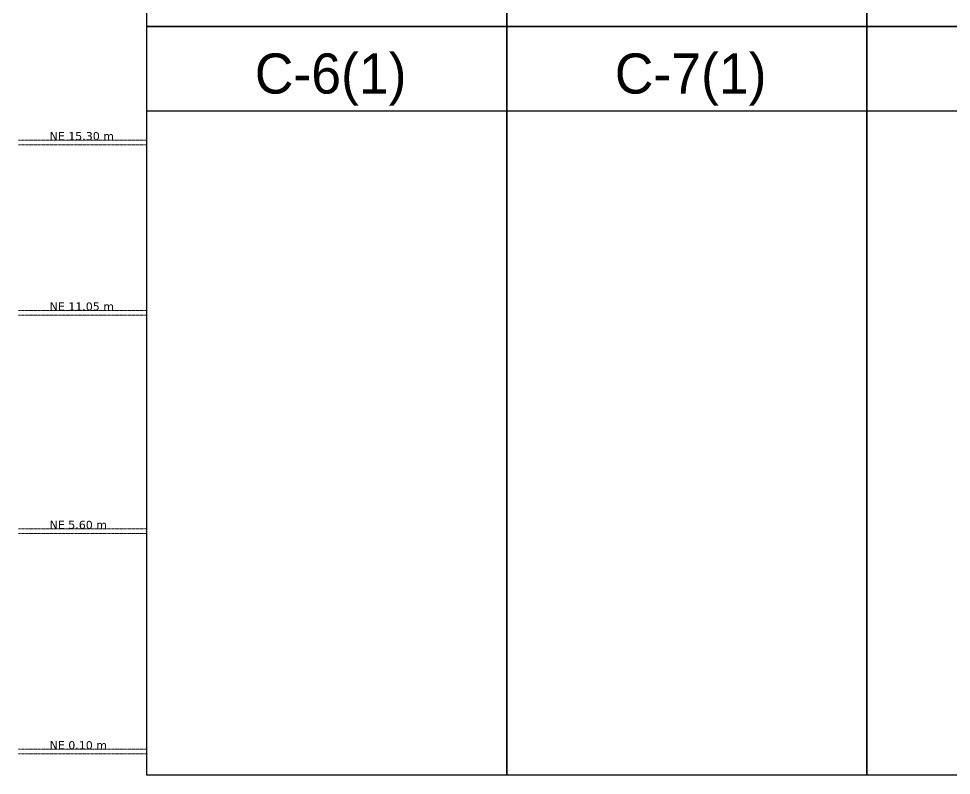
# Model space of a CAD drawing. Header units: millimetres. Extents: x 15962 to 71432, y 9666 to 72266.
# Drawn here: x 18458 to 41754, y 9666 to 28550 of the extents above; entities that cross this region are included whole.
import ezdxf
from ezdxf.enums import TextEntityAlignment as Align

# ---------------------------------------------------------------- set-up
doc = ezdxf.new("R2010")
doc.units = ezdxf.units.MM
doc.header["$LTSCALE"] = 2
doc.linetypes.add('Center', pattern=[6, 2.4, -1.2, 1.2, -1.2])
doc.layers.add('E_TEXTO-1', color=3, linetype='Center', lineweight=9)
doc.styles.add('Arial Narrow', font='verdana.ttf', dxfattribs={"height": 0.2})
doc.styles.add('Comic Sans MS', font='comic.ttf', dxfattribs={"height": 0.2})

msp = doc.modelspace()

# ---------------------------------------------------------------- linework, layer by layer
for p, q in [((21662.6717, 26249.1675), (30654.4032, 26249.1675)), ((30654.4032, 26249.1675), (39646.1348, 26249.1675)), ((39646.1348, 26249.1675), (48637.8663, 26249.1675))]:
    msp.add_line(p, q)
for points in [[(21662.6717, 47050.6489), (30654.4032, 47050.6489), (30654.4032, 28358.4557), (21662.6717, 28358.4557)], [(30654.4032, 47050.6489), (39646.1348, 47050.6489), (39646.1348, 28358.4557), (30654.4032, 28358.4557)], [(39646.1348, 47050.6489), (48637.8663, 47050.6489), (48637.8663, 28358.4557), (39646.1348, 28358.4557)], [(21662.6717, 28358.4557), (30654.4032, 28358.4557), (30654.4032, 9666.2625), (21662.6717, 9666.2625)], [(30654.4032, 28358.4557), (39646.1348, 28358.4557), (39646.1348, 9666.2625), (30654.4032, 9666.2625)], [(39646.1348, 28358.4557), (48637.8663, 28358.4557), (48637.8663, 9666.2625), (39646.1348, 9666.2625)]]:
    msp.add_lwpolyline(points, close=True)
at = {"layer": 'E_TEXTO-1'}
for p, q in [((18458.3843, 25519.0948), (21662.6717, 25519.0948)), ((18458.3843, 25399.0948), (21662.6717, 25399.0948)), ((18458.3843, 21269.0948), (21662.6717, 21269.0948)), ((18458.3843, 21149.0948), (21662.6717, 21149.0948)), ((18458.3843, 15819.0948), (21662.6717, 15819.0948)), ((18458.3843, 15699.0948), (21662.6717, 15699.0948)), ((18458.3843, 10319.0948), (21662.6717, 10319.0948)), ((18458.3843, 10199.0948), (21662.6717, 10199.0948))]:
    msp.add_line(p, q, dxfattribs=at)

# ---------------------------------------------------------------- texts
at = {"color": 6, "style": 'Comic Sans MS'}
for s, p in [('C-6(1)', (26250.7599, 26681.411)), ('C-7(1)', (35242.4914, 26681.411))]:
    msp.add_text(s, height=1000, dxfattribs=at).set_placement(p, align=Align.CENTER)
at = {"color": 3, "style": 'Arial Narrow'}
for s, p in [('NE 15.30 m', (19232.8765, 25519.0948)), ('NE 11.05 m', (19232.8765, 21269.0948)), ('NE 5.60 m', (19232.8765, 15819.0948)), ('NE 0.10 m', (19232.8765, 10319.0948))]:
    msp.add_text(s, height=200, dxfattribs=at).set_placement(p)

doc.saveas('drawing.dxf')
